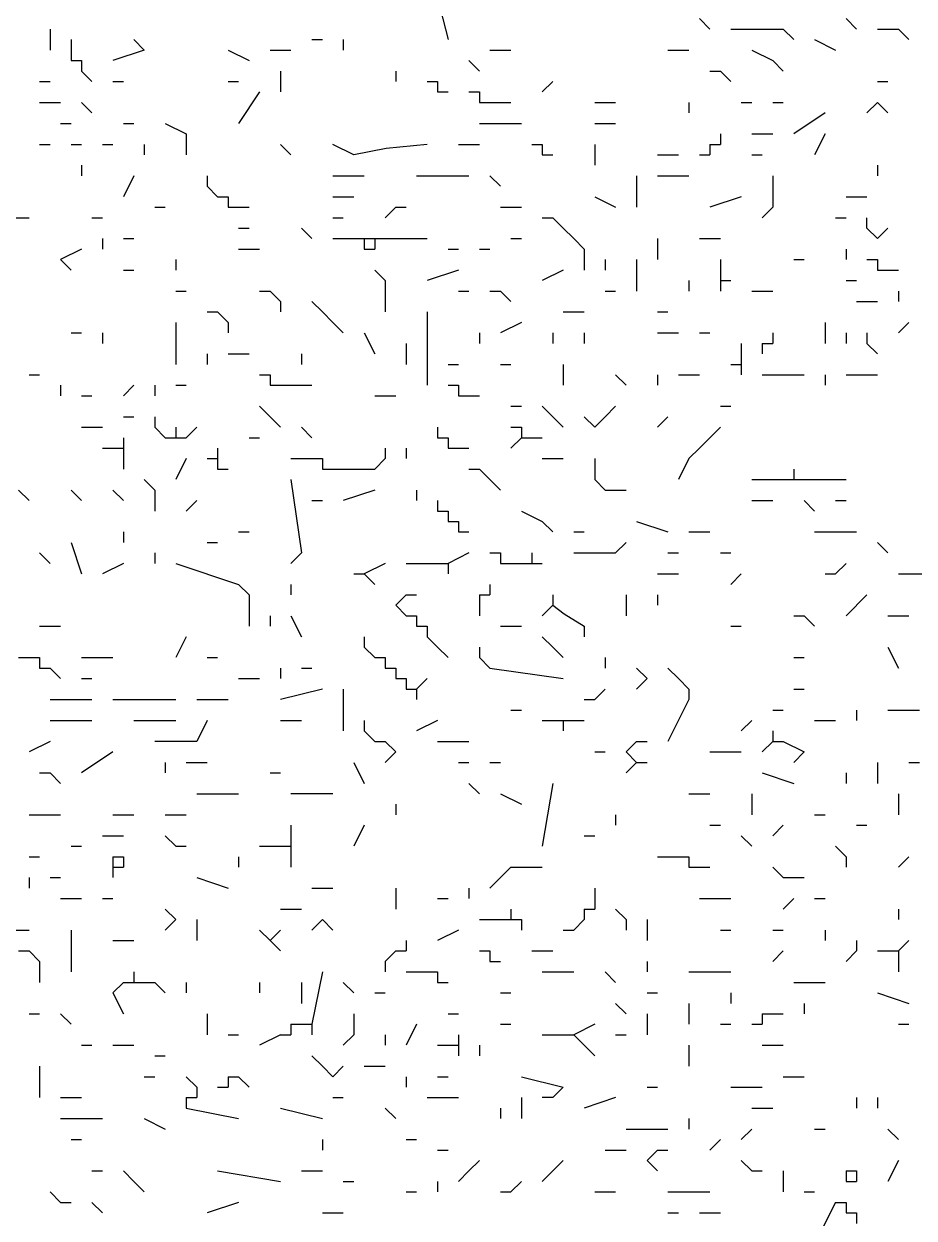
# Model space of a CAD drawing. Header units: inches. Extents: x 0 to 7.16, y 0 to 9.76.
# Drawn here: x 3.905 to 4.755, y 3.485 to 4.625 of the extents above; entities that cross this region are included whole.
import ezdxf

# ---------------------------------------------------------------- set-up
doc = ezdxf.new("R2010")
doc.units = ezdxf.units.IN
doc.header["$MEASUREMENT"] = 0

# ---------------------------------------------------------------- blocks, each defined once
blk = doc.blocks.new('drevoo')
at = {"linetype": 'Continuous'}
for points in [[(185.4502, -562.9601), (185.4602, -563.0001)], [(185.7002, -562.9801), (185.7102, -562.9901)], [(185.8402, -562.9801), (185.8502, -562.9901)], [(185.0802, -562.9901), (185.0802, -563.0101)], [(185.1002, -563.0001), (185.1002, -563.0101)], [(185.1602, -563.0001), (185.1702, -563.0101)], [(185.3302, -563.0001), (185.3402, -563.0001)], [(185.3602, -563.0001), (185.3602, -563.0101)], [(185.7302, -562.9901), (185.7802, -562.9901), (185.7902, -563.0001)], [(185.8102, -563.0001), (185.8302, -563.0101)], [(185.8702, -562.9901), (185.8902, -562.9901)], [(185.8902, -562.9901), (185.9002, -563.0001)], [(185.1002, -563.0101), (185.1002, -563.0201)], [(185.1702, -563.0101), (185.1402, -563.0201)], [(185.2502, -563.0101), (185.2702, -563.0201)], [(185.2902, -563.0101), (185.3102, -563.0101)], [(185.5002, -563.0101), (185.5202, -563.0101)], [(185.6702, -563.0101), (185.6902, -563.0101)], [(185.7502, -563.0101), (185.7702, -563.0201)], [(185.1002, -563.0201), (185.1102, -563.0201)], [(185.1102, -563.0201), (185.1102, -563.0301)], [(185.4802, -563.0201), (185.4902, -563.0301)], [(185.7702, -563.0201), (185.7802, -563.0301)], [(185.1102, -563.0301), (185.1202, -563.0401)], [(185.3002, -563.0301), (185.3002, -563.0501)], [(185.4102, -563.0301), (185.4102, -563.0401)], [(185.7102, -563.0301), (185.7202, -563.0301)], [(185.7202, -563.0301), (185.7302, -563.0401)], [(185.0702, -563.0401), (185.0802, -563.0401)], [(185.1402, -563.0401), (185.1502, -563.0401)], [(185.2502, -563.0401), (185.2602, -563.0401)], [(185.4402, -563.0401), (185.4502, -563.0401)], [(185.4502, -563.0401), (185.4502, -563.0501)], [(185.5602, -563.0401), (185.5502, -563.0501)], [(185.8702, -563.0401), (185.8802, -563.0401)], [(185.2802, -563.0501), (185.2602, -563.0801)], [(185.4502, -563.0501), (185.4602, -563.0501)], [(185.4802, -563.0501), (185.4902, -563.0501)], [(185.4902, -563.0501), (185.4902, -563.0601)], [(185.0702, -563.0601), (185.0902, -563.0601)], [(185.1102, -563.0601), (185.1202, -563.0701)], [(185.4902, -563.0601), (185.5002, -563.0601)], [(185.5002, -563.0601), (185.5202, -563.0601)], [(185.6002, -563.0601), (185.6202, -563.0601)], [(185.6902, -563.0601), (185.6902, -563.0701)], [(185.7402, -563.0601), (185.7502, -563.0601)], [(185.7702, -563.0601), (185.7802, -563.0601)], [(185.8702, -563.0601), (185.8602, -563.0701)], [(185.8702, -563.0601), (185.8802, -563.0701)], [(185.0902, -563.0801), (185.1002, -563.0801)], [(185.1502, -563.0801), (185.1602, -563.0801)], [(185.1902, -563.0801), (185.2102, -563.0901), (185.2102, -563.1101)], [(185.4902, -563.0801), (185.5302, -563.0801)], [(185.6002, -563.0801), (185.6202, -563.0801)], [(185.8202, -563.0701), (185.7902, -563.0901)], [(185.7202, -563.0901), (185.7202, -563.1001)], [(185.7502, -563.0901), (185.7702, -563.0901)], [(185.8202, -563.0901), (185.8102, -563.1101)], [(185.0702, -563.1001), (185.0802, -563.1001)], [(185.1002, -563.1001), (185.1102, -563.1001)], [(185.1302, -563.1001), (185.1402, -563.1001)], [(185.1702, -563.1001), (185.1702, -563.1101)], [(185.3002, -563.1001), (185.3102, -563.1101)], [(185.4402, -563.1001), (185.401, -563.104), (185.3702, -563.1101), (185.3502, -563.1001)], [(185.4702, -563.1001), (185.4902, -563.1001)], [(185.5402, -563.1001), (185.5502, -563.1001)], [(185.5502, -563.1001), (185.5502, -563.1101)], [(185.6002, -563.1001), (185.6002, -563.1201)], [(185.7102, -563.1001), (185.7102, -563.1101)], [(185.7102, -563.1001), (185.7202, -563.1001)], [(185.5502, -563.1101), (185.5602, -563.1101)], [(185.6602, -563.1101), (185.6802, -563.1101)], [(185.7002, -563.1101), (185.7102, -563.1101)], [(185.7502, -563.1101), (185.7602, -563.1101)], [(185.1102, -563.1201), (185.1102, -563.1301)], [(185.8702, -563.1201), (185.8702, -563.1301)], [(185.1602, -563.1301), (185.1502, -563.1501)], [(185.2302, -563.1301), (185.2302, -563.1401)], [(185.3502, -563.1301), (185.3802, -563.1301)], [(185.4302, -563.1301), (185.4802, -563.1301)], [(185.5002, -563.1301), (185.5102, -563.1401)], [(185.6402, -563.1301), (185.6402, -563.1601)], [(185.6602, -563.1301), (185.6902, -563.1301)], [(185.7702, -563.1301), (185.7702, -563.1601)], [(185.2302, -563.1401), (185.2402, -563.1501)], [(185.2402, -563.1501), (185.2502, -563.1501)], [(185.2502, -563.1501), (185.2502, -563.1601)], [(185.3502, -563.1501), (185.3702, -563.1501)], [(185.6002, -563.1501), (185.6202, -563.1601)], [(185.7402, -563.1501), (185.7102, -563.1601)], [(185.8402, -563.1501), (185.8602, -563.1501)], [(185.0402, -563.1701), (185.0602, -563.1701)], [(185.1202, -563.1701), (185.1302, -563.1701)], [(185.1802, -563.1601), (185.1902, -563.1601)], [(185.2502, -563.1601), (185.2602, -563.1601)], [(185.2602, -563.1601), (185.2702, -563.1601)], [(185.3502, -563.1701), (185.3602, -563.1701)], [(185.4102, -563.1601), (185.4002, -563.1701)], [(185.4102, -563.1601), (185.4202, -563.1601)], [(185.5102, -563.1601), (185.5302, -563.1601)], [(185.5502, -563.1701), (185.5602, -563.1701)], [(185.5602, -563.1701), (185.5702, -563.1801)], [(185.7702, -563.1601), (185.7602, -563.1701)], [(185.8302, -563.1701), (185.8402, -563.1701)], [(185.8802, -563.1801), (185.8702, -563.1901), (185.8602, -563.1801), (185.8602, -563.1701)], [(185.2602, -563.1801), (185.2702, -563.1801)], [(185.3202, -563.1801), (185.3302, -563.1901)], [(185.5702, -563.1801), (185.5802, -563.1901)], [(185.1302, -563.1901), (185.1302, -563.2001)], [(185.1502, -563.1901), (185.1602, -563.1901)], [(185.3502, -563.1901), (185.3702, -563.1901)], [(185.3702, -563.1901), (185.3802, -563.1901)], [(185.3802, -563.1901), (185.3802, -563.2001)], [(185.3802, -563.1901), (185.3902, -563.1901)], [(185.3902, -563.1901), (185.3902, -563.2001)], [(185.3902, -563.1901), (185.4002, -563.1901)], [(185.4002, -563.1901), (185.4402, -563.1901)], [(185.5202, -563.1901), (185.5302, -563.1901)], [(185.5802, -563.1901), (185.5902, -563.2001)], [(185.6602, -563.1901), (185.6602, -563.2101)], [(185.7002, -563.1901), (185.7202, -563.1901)], [(185.1102, -563.2001), (185.0902, -563.2101)], [(185.2602, -563.2001), (185.2802, -563.2001)], [(185.3802, -563.2001), (185.3902, -563.2001)], [(185.4602, -563.2001), (185.4702, -563.2001)], [(185.4902, -563.2001), (185.5002, -563.2001)], [(185.5902, -563.2001), (185.5902, -563.2201)], [(185.8402, -563.2001), (185.8402, -563.2101)], [(185.0902, -563.2101), (185.1002, -563.2201)], [(185.2002, -563.2101), (185.2002, -563.2201)], [(185.6102, -563.2101), (185.6102, -563.2201)], [(185.6402, -563.2101), (185.6402, -563.2401)], [(185.7202, -563.2101), (185.7202, -563.2201)], [(185.7902, -563.2101), (185.8002, -563.2101)], [(185.8602, -563.2101), (185.8702, -563.2101)], [(185.8702, -563.2101), (185.8702, -563.2201)], [(185.1502, -563.2201), (185.1602, -563.2201)], [(185.3902, -563.2201), (185.4002, -563.2301)], [(185.4702, -563.2201), (185.4402, -563.2301)], [(185.5702, -563.2201), (185.5502, -563.2301)], [(185.7202, -563.2201), (185.7202, -563.2301)], [(185.8702, -563.2201), (185.8802, -563.2201)], [(185.8802, -563.2201), (185.8902, -563.2201)], [(185.4002, -563.2301), (185.4002, -563.2401)], [(185.6902, -563.2301), (185.6902, -563.2401)], [(185.7202, -563.2301), (185.7202, -563.2401)], [(185.7202, -563.2301), (185.7302, -563.2301)], [(185.8402, -563.2301), (185.8502, -563.2301)], [(185.2002, -563.2401), (185.2102, -563.2401)], [(185.2802, -563.2401), (185.2902, -563.2401)], [(185.2902, -563.2401), (185.3002, -563.2501)], [(185.3002, -563.2501), (185.3002, -563.2601)], [(185.3302, -563.2501), (185.3402, -563.2601)], [(185.4002, -563.2401), (185.4002, -563.2601)], [(185.4702, -563.2401), (185.4802, -563.2401)], [(185.5002, -563.2401), (185.5102, -563.2401)], [(185.5102, -563.2401), (185.5202, -563.2501)], [(185.6102, -563.2401), (185.6202, -563.2401)], [(185.7502, -563.2401), (185.7702, -563.2401)], [(185.8502, -563.2501), (185.8702, -563.2501)], [(185.8902, -563.2401), (185.8902, -563.2501)], [(185.2302, -563.2601), (185.2402, -563.2601)], [(185.2402, -563.2601), (185.2502, -563.2701)], [(185.3402, -563.2601), (185.3502, -563.2701)], [(185.4402, -563.2601), (185.4402, -563.3301)], [(185.5702, -563.2601), (185.5902, -563.2601)], [(185.6602, -563.2601), (185.6702, -563.2601)], [(185.2002, -563.2701), (185.2002, -563.3101)], [(185.2502, -563.2701), (185.2502, -563.2801)], [(185.3502, -563.2701), (185.3602, -563.2801)], [(185.5302, -563.2701), (185.5102, -563.2801)], [(185.8202, -563.2701), (185.8202, -563.2901)], [(185.9002, -563.2701), (185.8902, -563.2801)], [(185.1002, -563.2801), (185.1102, -563.2801)], [(185.1302, -563.2801), (185.1302, -563.2901)], [(185.3802, -563.2801), (185.3902, -563.3001)], [(185.4902, -563.2801), (185.4902, -563.2901)], [(185.5602, -563.2801), (185.5602, -563.2901)], [(185.5902, -563.2801), (185.5902, -563.2901)], [(185.6602, -563.2801), (185.6802, -563.2801)], [(185.7002, -563.2801), (185.7102, -563.2801)], [(185.7702, -563.2801), (185.7702, -563.2901)], [(185.8402, -563.2801), (185.8402, -563.2901)], [(185.8602, -563.2801), (185.8602, -563.2901)], [(185.4202, -563.2901), (185.4202, -563.3101)], [(185.7402, -563.2901), (185.7402, -563.3001)], [(185.7602, -563.2901), (185.7602, -563.3001)], [(185.7602, -563.2901), (185.7702, -563.2901)], [(185.8602, -563.2901), (185.8702, -563.3001)], [(185.2302, -563.3001), (185.2302, -563.3101)], [(185.2502, -563.3001), (185.2702, -563.3001)], [(185.3202, -563.3001), (185.3202, -563.3101)], [(185.7402, -563.3001), (185.7402, -563.3101)], [(185.4602, -563.3101), (185.4702, -563.3101)], [(185.5102, -563.3101), (185.5202, -563.3101)], [(185.5702, -563.3101), (185.5702, -563.3301)], [(185.7302, -563.3101), (185.7402, -563.3101)], [(185.7402, -563.3101), (185.7402, -563.3201)], [(185.0602, -563.3201), (185.0702, -563.3201)], [(185.0902, -563.3301), (185.0902, -563.3401)], [(185.1602, -563.3301), (185.1502, -563.3401)], [(185.1802, -563.3301), (185.1802, -563.3401)], [(185.2002, -563.3301), (185.2102, -563.3301)], [(185.2802, -563.3201), (185.2902, -563.3201)], [(185.2902, -563.3201), (185.2902, -563.3301)], [(185.2902, -563.3301), (185.3002, -563.3301)], [(185.3002, -563.3301), (185.3302, -563.3301)], [(185.4602, -563.3301), (185.4702, -563.3301)], [(185.4702, -563.3301), (185.4702, -563.3401)], [(185.6202, -563.3201), (185.6302, -563.3301)], [(185.6602, -563.3201), (185.6602, -563.3301)], [(185.6802, -563.3201), (185.7002, -563.3201)], [(185.7602, -563.3201), (185.8002, -563.3201)], [(185.8202, -563.3201), (185.8202, -563.3301)], [(185.8402, -563.3201), (185.8702, -563.3201)], [(185.1102, -563.3401), (185.1202, -563.3401)], [(185.3902, -563.3401), (185.4102, -563.3401)], [(185.4702, -563.3401), (185.4802, -563.3401)], [(185.4802, -563.3401), (185.4902, -563.3401)], [(185.2802, -563.3501), (185.2902, -563.3601)], [(185.5202, -563.3501), (185.5302, -563.3501)], [(185.5502, -563.3501), (185.5602, -563.3601)], [(185.6202, -563.3501), (185.6102, -563.3601)], [(185.7202, -563.3501), (185.7302, -563.3501)], [(185.1502, -563.3601), (185.1602, -563.3601)], [(185.1802, -563.3601), (185.1802, -563.3701)], [(185.2902, -563.3601), (185.3002, -563.3701)], [(185.5602, -563.3601), (185.5702, -563.3701)], [(185.5902, -563.3601), (185.6002, -563.3701)], [(185.6102, -563.3601), (185.6002, -563.3701)], [(185.6702, -563.3601), (185.6602, -563.3701)], [(185.1102, -563.3701), (185.1302, -563.3701)], [(185.1802, -563.3701), (185.1902, -563.3801)], [(185.2002, -563.3701), (185.2002, -563.3801)], [(185.2202, -563.3701), (185.2102, -563.3801)], [(185.3202, -563.3701), (185.3302, -563.3801)], [(185.4502, -563.3701), (185.4502, -563.3801)], [(185.5202, -563.3701), (185.5302, -563.3701)], [(185.5302, -563.3701), (185.5302, -563.3801)], [(185.7202, -563.3701), (185.7102, -563.3801)], [(185.1502, -563.3801), (185.1502, -563.3901)], [(185.1902, -563.3801), (185.2002, -563.3801)], [(185.2002, -563.3801), (185.2102, -563.3801)], [(185.2702, -563.3801), (185.2802, -563.3801)], [(185.4502, -563.3801), (185.4602, -563.3801)], [(185.4602, -563.3801), (185.4602, -563.3901)], [(185.5302, -563.3801), (185.5202, -563.3901)], [(185.5302, -563.3801), (185.5402, -563.3801)], [(185.5402, -563.3801), (185.5502, -563.3801)], [(185.7102, -563.3801), (185.7002, -563.3901)], [(185.1302, -563.3901), (185.1402, -563.3901)], [(185.1402, -563.3901), (185.1502, -563.3901)], [(185.1502, -563.3901), (185.1502, -563.4001)], [(185.2402, -563.3901), (185.2402, -563.4001)], [(185.4002, -563.3901), (185.4002, -563.4001)], [(185.4202, -563.3901), (185.4202, -563.4001)], [(185.4602, -563.3901), (185.4702, -563.3901)], [(185.4702, -563.3901), (185.4802, -563.3901)], [(185.7002, -563.3901), (185.6902, -563.4001)], [(185.1502, -563.4001), (185.1502, -563.4101)], [(185.2102, -563.4001), (185.2002, -563.4201)], [(185.2302, -563.4001), (185.2402, -563.4001)], [(185.2402, -563.4001), (185.2402, -563.4101)], [(185.2402, -563.4101), (185.2502, -563.4101)], [(185.3102, -563.4001), (185.3302, -563.4001)], [(185.3302, -563.4001), (185.3402, -563.4001)], [(185.3402, -563.4001), (185.3402, -563.4101)], [(185.3402, -563.4101), (185.3502, -563.4101)], [(185.3502, -563.4101), (185.3902, -563.4101)], [(185.4002, -563.4001), (185.3902, -563.4101)], [(185.4802, -563.4101), (185.4902, -563.4101)], [(185.4902, -563.4101), (185.5002, -563.4201)], [(185.5502, -563.4001), (185.5702, -563.4001)], [(185.6002, -563.4001), (185.6002, -563.4201)], [(185.6902, -563.4001), (185.6802, -563.4201)], [(185.7902, -563.4101), (185.7902, -563.4201)], [(185.1702, -563.4201), (185.1802, -563.4301)], [(185.3102, -563.4201), (185.3202, -563.4901)], [(185.5002, -563.4201), (185.5102, -563.4301)], [(185.6002, -563.4201), (185.6102, -563.4301)], [(185.7502, -563.4201), (185.7802, -563.4201)], [(185.7802, -563.4201), (185.7902, -563.4201)], [(185.7902, -563.4201), (185.8002, -563.4201)], [(185.8002, -563.4201), (185.8402, -563.4201)], [(185.0502, -563.4301), (185.0602, -563.4401)], [(185.1002, -563.4301), (185.1102, -563.4401)], [(185.1402, -563.4301), (185.1502, -563.4401)], [(185.1802, -563.4301), (185.1802, -563.4501)], [(185.3902, -563.4301), (185.3602, -563.4401)], [(185.4302, -563.4301), (185.4302, -563.4401)], [(185.6102, -563.4301), (185.6302, -563.4301)], [(185.2202, -563.4401), (185.2102, -563.4501)], [(185.3302, -563.4401), (185.3402, -563.4401)], [(185.4502, -563.4401), (185.4502, -563.4501)], [(185.7502, -563.4401), (185.7702, -563.4401)], [(185.8002, -563.4401), (185.8102, -563.4501)], [(185.8302, -563.4401), (185.8402, -563.4401)], [(185.4502, -563.4501), (185.4602, -563.4501)], [(185.4602, -563.4501), (185.4602, -563.4601)], [(185.5302, -563.4501), (185.5502, -563.4601)], [(185.4602, -563.4601), (185.4702, -563.4601)], [(185.4702, -563.4601), (185.4702, -563.4701)], [(185.5502, -563.4601), (185.5602, -563.4701)], [(185.6402, -563.4601), (185.6702, -563.4701)], [(185.1502, -563.4701), (185.1502, -563.4801)], [(185.2602, -563.4701), (185.2702, -563.4701)], [(185.4702, -563.4701), (185.4802, -563.4701)], [(185.5802, -563.4701), (185.5902, -563.4701)], [(185.6902, -563.4701), (185.7102, -563.4701)], [(185.8102, -563.4701), (185.8502, -563.4701)], [(185.0702, -563.4901), (185.0802, -563.5001)], [(185.1002, -563.4801), (185.1102, -563.5101)], [(185.1802, -563.4901), (185.1802, -563.5001)], [(185.2302, -563.4801), (185.2402, -563.4801)], [(185.3202, -563.4901), (185.3102, -563.5001)], [(185.4802, -563.4901), (185.4602, -563.5001)], [(185.5002, -563.4901), (185.5102, -563.4901)], [(185.5102, -563.4901), (185.5102, -563.5001)], [(185.5402, -563.4901), (185.5402, -563.5001)], [(185.5802, -563.4901), (185.6202, -563.4901)], [(185.6302, -563.4801), (185.6202, -563.4901)], [(185.6702, -563.4901), (185.6802, -563.4901)], [(185.7202, -563.4901), (185.7302, -563.4901)], [(185.8702, -563.4801), (185.8802, -563.4901)], [(185.1502, -563.5001), (185.1302, -563.5101)], [(185.2002, -563.5001), (185.2602, -563.5201)], [(185.4002, -563.5001), (185.3802, -563.5101)], [(185.4202, -563.5001), (185.4502, -563.5001)], [(185.4502, -563.5001), (185.4602, -563.5001)], [(185.4602, -563.5001), (185.4602, -563.5101)], [(185.5102, -563.5001), (185.5202, -563.5001)], [(185.5202, -563.5001), (185.5302, -563.5001)], [(185.5302, -563.5001), (185.5402, -563.5001)], [(185.5402, -563.5001), (185.5502, -563.5001)], [(185.8402, -563.5001), (185.8302, -563.5101)], [(185.3702, -563.5101), (185.3802, -563.5101)], [(185.3802, -563.5101), (185.3902, -563.5201)], [(185.6602, -563.5101), (185.6802, -563.5101)], [(185.7402, -563.5101), (185.7302, -563.5201)], [(185.8202, -563.5101), (185.8302, -563.5101)], [(185.8902, -563.5101), (185.9202, -563.5101)], [(185.2602, -563.5201), (185.2702, -563.5301)], [(185.3102, -563.5201), (185.3102, -563.5301)], [(185.5002, -563.5201), (185.5002, -563.5301)], [(185.2702, -563.5301), (185.2702, -563.5601)], [(185.4202, -563.5301), (185.4102, -563.5401)], [(185.4202, -563.5301), (185.4302, -563.5301)], [(185.4902, -563.5301), (185.4902, -563.5401)], [(185.4902, -563.5301), (185.5002, -563.5301)], [(185.5602, -563.5301), (185.5602, -563.5401)], [(185.6302, -563.5301), (185.6302, -563.5501)], [(185.6602, -563.5301), (185.6602, -563.5401)], [(185.8602, -563.5301), (185.8402, -563.5501)], [(185.4102, -563.5401), (185.4202, -563.5501)], [(185.4902, -563.5401), (185.4902, -563.5501)], [(185.5602, -563.5401), (185.5502, -563.5501)], [(185.5602, -563.5401), (185.5712, -563.5481), (185.5902, -563.5601), (185.5902, -563.5701)], [(185.2902, -563.5501), (185.2902, -563.5601)], [(185.3102, -563.5501), (185.3202, -563.5701)], [(185.4202, -563.5501), (185.4302, -563.5501)], [(185.4302, -563.5501), (185.4302, -563.5601)], [(185.7902, -563.5501), (185.8002, -563.5501)], [(185.8002, -563.5501), (185.8102, -563.5601)], [(185.8802, -563.5501), (185.9002, -563.5501)], [(185.0702, -563.5601), (185.0902, -563.5601)], [(185.2102, -563.5701), (185.2002, -563.5901)], [(185.3802, -563.5701), (185.3802, -563.5801)], [(185.4302, -563.5601), (185.4402, -563.5601)], [(185.4402, -563.5601), (185.4402, -563.5701)], [(185.4402, -563.5701), (185.4502, -563.5801)], [(185.5102, -563.5601), (185.5302, -563.5601)], [(185.5502, -563.5701), (185.5602, -563.5801)], [(185.7302, -563.5601), (185.7402, -563.5601)], [(185.3802, -563.5801), (185.3902, -563.5901)], [(185.4502, -563.5801), (185.4602, -563.5901)], [(185.4902, -563.5801), (185.4902, -563.5901)], [(185.5602, -563.5801), (185.5702, -563.5901)], [(185.8802, -563.5801), (185.8902, -563.6001)], [(185.0502, -563.5901), (185.0602, -563.5901)], [(185.0602, -563.5901), (185.0702, -563.5901)], [(185.0702, -563.5901), (185.0702, -563.6001)], [(185.1102, -563.5901), (185.1402, -563.5901)], [(185.2302, -563.5901), (185.2402, -563.5901)], [(185.3902, -563.5901), (185.4002, -563.5901)], [(185.4002, -563.5901), (185.4002, -563.6001)], [(185.4902, -563.5901), (185.5002, -563.6001)], [(185.6102, -563.5901), (185.6102, -563.6001)], [(185.7902, -563.5901), (185.8002, -563.5901)], [(185.0702, -563.6001), (185.0802, -563.6001)], [(185.0802, -563.6001), (185.0902, -563.6101)], [(185.3002, -563.6001), (185.3002, -563.6101)], [(185.3202, -563.6001), (185.3302, -563.6001)], [(185.4002, -563.6001), (185.4102, -563.6001)], [(185.4102, -563.6001), (185.4102, -563.6101)], [(185.5002, -563.6001), (185.5702, -563.6101)], [(185.6402, -563.6001), (185.6502, -563.6101)], [(185.6702, -563.6001), (185.6802, -563.6101)], [(185.1102, -563.6101), (185.1202, -563.6101)], [(185.2602, -563.6101), (185.2802, -563.6101)], [(185.4102, -563.6101), (185.4202, -563.6101)], [(185.4202, -563.6101), (185.4202, -563.6201)], [(185.4402, -563.6101), (185.4302, -563.6201)], [(185.6502, -563.6101), (185.6402, -563.6201)], [(185.6802, -563.6101), (185.6902, -563.6201)], [(185.3402, -563.6201), (185.3002, -563.6301)], [(185.3602, -563.6201), (185.3602, -563.6601)], [(185.4202, -563.6201), (185.4302, -563.6201)], [(185.4302, -563.6201), (185.4302, -563.6301)], [(185.6102, -563.6201), (185.6002, -563.6301)], [(185.6902, -563.6201), (185.6902, -563.6301)], [(185.7902, -563.6201), (185.8002, -563.6201)], [(185.0802, -563.6301), (185.1202, -563.6301)], [(185.1402, -563.6301), (185.2002, -563.6301)], [(185.2202, -563.6301), (185.2502, -563.6301)], [(185.5902, -563.6301), (185.6002, -563.6301)], [(185.6902, -563.6301), (185.6702, -563.6701)], [(185.0802, -563.6501), (185.1202, -563.6501)], [(185.1602, -563.6501), (185.2002, -563.6501)], [(185.2302, -563.6501), (185.2202, -563.6701), (185.1802, -563.6701)], [(185.3002, -563.6501), (185.3202, -563.6501)], [(185.3802, -563.6501), (185.3802, -563.6601)], [(185.4502, -563.6501), (185.4302, -563.6601)], [(185.5202, -563.6401), (185.5302, -563.6401)], [(185.5502, -563.6501), (185.5602, -563.6501)], [(185.5602, -563.6501), (185.5702, -563.6501)], [(185.5702, -563.6501), (185.5702, -563.6601)], [(185.5702, -563.6501), (185.5802, -563.6501)], [(185.5802, -563.6501), (185.5902, -563.6501)], [(185.7502, -563.6501), (185.7402, -563.6601)], [(185.7702, -563.6401), (185.7802, -563.6401)], [(185.8102, -563.6501), (185.8302, -563.6501)], [(185.8502, -563.6401), (185.8502, -563.6501)], [(185.8802, -563.6401), (185.9102, -563.6401)], [(185.3802, -563.6601), (185.3902, -563.6701)], [(185.7702, -563.6601), (185.7702, -563.6701)], [(185.0802, -563.6701), (185.0602, -563.6801)], [(185.3902, -563.6701), (185.4002, -563.6701)], [(185.4002, -563.6701), (185.4102, -563.6801)], [(185.4502, -563.6701), (185.4802, -563.6701)], [(185.6402, -563.6701), (185.6302, -563.6801)], [(185.6402, -563.6701), (185.6502, -563.6701)], [(185.7702, -563.6701), (185.7602, -563.6801)], [(185.7702, -563.6701), (185.7802, -563.6701)], [(185.7802, -563.6701), (185.8002, -563.6801), (185.7902, -563.6901)], [(185.1402, -563.6801), (185.1102, -563.7001)], [(185.4102, -563.6801), (185.4002, -563.6901)], [(185.6002, -563.6801), (185.6102, -563.6801)], [(185.6302, -563.6801), (185.6402, -563.6901)], [(185.7102, -563.6801), (185.7402, -563.6801)], [(185.1902, -563.6901), (185.1902, -563.7001)], [(185.2102, -563.6901), (185.2302, -563.6901)], [(185.3702, -563.6901), (185.3802, -563.7101)], [(185.4702, -563.6901), (185.4802, -563.6901)], [(185.5002, -563.6901), (185.5102, -563.6901)], [(185.6402, -563.6901), (185.6302, -563.7001)], [(185.6402, -563.6901), (185.6502, -563.6901)], [(185.8702, -563.6901), (185.8702, -563.7101)], [(185.9002, -563.6901), (185.9102, -563.6901)], [(185.0702, -563.7001), (185.0802, -563.7001)], [(185.0802, -563.7001), (185.0902, -563.7101)], [(185.2902, -563.7001), (185.3002, -563.7001)], [(185.7602, -563.7001), (185.7902, -563.7101)], [(185.8402, -563.7001), (185.8402, -563.7101)], [(185.4802, -563.7101), (185.4902, -563.7201)], [(185.5602, -563.7101), (185.5502, -563.7701)], [(185.2202, -563.7201), (185.2602, -563.7201)], [(185.3502, -563.7201), (185.3102, -563.7201)], [(185.5102, -563.7201), (185.5302, -563.7301)], [(185.6902, -563.7201), (185.7102, -563.7201)], [(185.7502, -563.7201), (185.7502, -563.7401)], [(185.8902, -563.7201), (185.8902, -563.7401)], [(185.0602, -563.7401), (185.0902, -563.7401)], [(185.1402, -563.7401), (185.1602, -563.7401)], [(185.1902, -563.7401), (185.2102, -563.7401)], [(185.4102, -563.7301), (185.4102, -563.7401)], [(185.6202, -563.7401), (185.6202, -563.7501)], [(185.8102, -563.7401), (185.8202, -563.7401)], [(185.3102, -563.7501), (185.3102, -563.7601)], [(185.3802, -563.7501), (185.3702, -563.7701)], [(185.7102, -563.7501), (185.7202, -563.7501)], [(185.7802, -563.7501), (185.7702, -563.7601)], [(185.8502, -563.7501), (185.8602, -563.7501)], [(185.1302, -563.7601), (185.1502, -563.7601)], [(185.1902, -563.7601), (185.2002, -563.7701)], [(185.3102, -563.7601), (185.3102, -563.7701)], [(185.5902, -563.7601), (185.6002, -563.7601)], [(185.7402, -563.7601), (185.7502, -563.7701)], [(185.1002, -563.7701), (185.1102, -563.7701)], [(185.2002, -563.7701), (185.2102, -563.7701)], [(185.2802, -563.7701), (185.3002, -563.7701)], [(185.3002, -563.7701), (185.3102, -563.7701)], [(185.3102, -563.7701), (185.3102, -563.7801)], [(185.8302, -563.7701), (185.8402, -563.7801)], [(185.0602, -563.7801), (185.0702, -563.7801)], [(185.1402, -563.7801), (185.1402, -563.7901)], [(185.1402, -563.7801), (185.1502, -563.7801)], [(185.1502, -563.7801), (185.1502, -563.7901)], [(185.2602, -563.7801), (185.2602, -563.7901)], [(185.3102, -563.7801), (185.3102, -563.7901)], [(185.6602, -563.7801), (185.6802, -563.7801)], [(185.6802, -563.7801), (185.6902, -563.7801)], [(185.6902, -563.7801), (185.6902, -563.7901)], [(185.8402, -563.7801), (185.8402, -563.7901)], [(185.9002, -563.7801), (185.8902, -563.7901)], [(185.1402, -563.7901), (185.1402, -563.8001)], [(185.1402, -563.7901), (185.1502, -563.7901)], [(185.5202, -563.7901), (185.5102, -563.8001)], [(185.5202, -563.7901), (185.5502, -563.7901)], [(185.6902, -563.7901), (185.7002, -563.7901)], [(185.7002, -563.7901), (185.7102, -563.7901)], [(185.7702, -563.7901), (185.7802, -563.8001)], [(185.0602, -563.8001), (185.0602, -563.8101)], [(185.0802, -563.8001), (185.0902, -563.8001)], [(185.2202, -563.8001), (185.2502, -563.8101)], [(185.5102, -563.8001), (185.5002, -563.8101)], [(185.7802, -563.8001), (185.8002, -563.8001)], [(185.0902, -563.8201), (185.1102, -563.8201)], [(185.1302, -563.8201), (185.1402, -563.8201)], [(185.3302, -563.8101), (185.3502, -563.8101)], [(185.4102, -563.8101), (185.4102, -563.8301)], [(185.4502, -563.8201), (185.4602, -563.8201)], [(185.4802, -563.8101), (185.4802, -563.8201)], [(185.6002, -563.8101), (185.6002, -563.8201)], [(185.6002, -563.8201), (185.6002, -563.8301)], [(185.7002, -563.8201), (185.7302, -563.8201)], [(185.7902, -563.8201), (185.7802, -563.8301)], [(185.8102, -563.8201), (185.8202, -563.8201)], [(185.1902, -563.8301), (185.2002, -563.8401)], [(185.3002, -563.8301), (185.3202, -563.8301)], [(185.5202, -563.8301), (185.5202, -563.8401)], [(185.5902, -563.8301), (185.5902, -563.8401)], [(185.5902, -563.8301), (185.6002, -563.8301)], [(185.6202, -563.8301), (185.6302, -563.8401)], [(185.8902, -563.8301), (185.8902, -563.8401)], [(185.2002, -563.8401), (185.1902, -563.8501)], [(185.2202, -563.8401), (185.2202, -563.8601)], [(185.3402, -563.8401), (185.3302, -563.8501)], [(185.3402, -563.8401), (185.3502, -563.8501)], [(185.4902, -563.8401), (185.5102, -563.8401)], [(185.5102, -563.8401), (185.5202, -563.8401)], [(185.5202, -563.8401), (185.5302, -563.8401)], [(185.5302, -563.8401), (185.5302, -563.8501)], [(185.5902, -563.8401), (185.5802, -563.8501)], [(185.6302, -563.8401), (185.6302, -563.8501)], [(185.6502, -563.8401), (185.6502, -563.8601)], [(185.0402, -563.8501), (185.0602, -563.8501)], [(185.1002, -563.8501), (185.1002, -563.8901)], [(185.2802, -563.8501), (185.2902, -563.8601)], [(185.3002, -563.8501), (185.2902, -563.8601)], [(185.4702, -563.8501), (185.4502, -563.8601)], [(185.5702, -563.8501), (185.5802, -563.8501)], [(185.7202, -563.8501), (185.7302, -563.8501)], [(185.7702, -563.8501), (185.7802, -563.8501)], [(185.8202, -563.8501), (185.8202, -563.8601)], [(185.1402, -563.8601), (185.1602, -563.8601)], [(185.2902, -563.8601), (185.3002, -563.8701)], [(185.4202, -563.8601), (185.4202, -563.8701)], [(185.8502, -563.8601), (185.8502, -563.8701)], [(185.9002, -563.8601), (185.8902, -563.8701)], [(185.0502, -563.8701), (185.0602, -563.8701)], [(185.0602, -563.8701), (185.0702, -563.8801)], [(185.4102, -563.8701), (185.4002, -563.8801)], [(185.4102, -563.8701), (185.4202, -563.8701)], [(185.4902, -563.8701), (185.5002, -563.8701)], [(185.5002, -563.8701), (185.5002, -563.8801)], [(185.5402, -563.8701), (185.5602, -563.8701)], [(185.7802, -563.8701), (185.7702, -563.8801)], [(185.8502, -563.8701), (185.8402, -563.8801)], [(185.8702, -563.8701), (185.8802, -563.8701)], [(185.8802, -563.8701), (185.8902, -563.8701)], [(185.8902, -563.8701), (185.8902, -563.8801)], [(185.0702, -563.8801), (185.0702, -563.9001)], [(185.4002, -563.8801), (185.4002, -563.8901)], [(185.5002, -563.8801), (185.5102, -563.8801)], [(185.6502, -563.8801), (185.6502, -563.8901)], [(185.8902, -563.8801), (185.8902, -563.8901)], [(185.1502, -563.9001), (185.1402, -563.9101)], [(185.1502, -563.9001), (185.1602, -563.9001)], [(185.1602, -563.8901), (185.1602, -563.9001)], [(185.1602, -563.9001), (185.1702, -563.9001)], [(185.1702, -563.9001), (185.1802, -563.9001)], [(185.1802, -563.9001), (185.1902, -563.9101)], [(185.2102, -563.9001), (185.2102, -563.9101)], [(185.2802, -563.9001), (185.2802, -563.9101)], [(185.3202, -563.9001), (185.3202, -563.9201)], [(185.3402, -563.8901), (185.3302, -563.9401)], [(185.3602, -563.9001), (185.3702, -563.9101)], [(185.4202, -563.8901), (185.4402, -563.8901)], [(185.4402, -563.8901), (185.4502, -563.8901)], [(185.4502, -563.8901), (185.4502, -563.9001)], [(185.4502, -563.9001), (185.4602, -563.9001)], [(185.5502, -563.8901), (185.5802, -563.8901)], [(185.6102, -563.8901), (185.6202, -563.9001)], [(185.6902, -563.8901), (185.7302, -563.8901)], [(185.7902, -563.9001), (185.8202, -563.9001)], [(185.1402, -563.9101), (185.1502, -563.9301)], [(185.3902, -563.9101), (185.4002, -563.9101)], [(185.5102, -563.9101), (185.5202, -563.9101)], [(185.6502, -563.9101), (185.6602, -563.9101)], [(185.7302, -563.9101), (185.7302, -563.9201)], [(185.8702, -563.9101), (185.9002, -563.9201)], [(185.6202, -563.9201), (185.6302, -563.9301)], [(185.6902, -563.9201), (185.6902, -563.9401)], [(185.8002, -563.9201), (185.8002, -563.9301)], [(185.0602, -563.9301), (185.0702, -563.9301)], [(185.0902, -563.9301), (185.1002, -563.9401)], [(185.2302, -563.9301), (185.2302, -563.9501)], [(185.3702, -563.9301), (185.3702, -563.9501)], [(185.4602, -563.9301), (185.4702, -563.9301)], [(185.6502, -563.9301), (185.6502, -563.9501)], [(185.7602, -563.9301), (185.7602, -563.9401)], [(185.7602, -563.9301), (185.7702, -563.9301)], [(185.7702, -563.9301), (185.7802, -563.9301)], [(185.3102, -563.9401), (185.3102, -563.9501)], [(185.3102, -563.9401), (185.3202, -563.9401)], [(185.3202, -563.9401), (185.3302, -563.9401)], [(185.3302, -563.9401), (185.3302, -563.9501)], [(185.4302, -563.9401), (185.4202, -563.9601)], [(185.5102, -563.9401), (185.5202, -563.9401)], [(185.6002, -563.9401), (185.5802, -563.9501)], [(185.7202, -563.9401), (185.7302, -563.9401)], [(185.7502, -563.9401), (185.7602, -563.9401)], [(185.8902, -563.9401), (185.9002, -563.9401)], [(185.2502, -563.9501), (185.2602, -563.9501)], [(185.3002, -563.9501), (185.2802, -563.9601)], [(185.3002, -563.9501), (185.3102, -563.9501)], [(185.3702, -563.9501), (185.3602, -563.9601)], [(185.4002, -563.9501), (185.4002, -563.9601)], [(185.4702, -563.9501), (185.4702, -563.9601)], [(185.5502, -563.9501), (185.5802, -563.9501)], [(185.5802, -563.9501), (185.5902, -563.9601)], [(185.6202, -563.9501), (185.6302, -563.9501)], [(185.1102, -563.9601), (185.1202, -563.9601)], [(185.1402, -563.9601), (185.1602, -563.9601)], [(185.4502, -563.9601), (185.4602, -563.9601)], [(185.4602, -563.9601), (185.4702, -563.9601)], [(185.4702, -563.9601), (185.4702, -563.9701)], [(185.4902, -563.9601), (185.4902, -563.9701)], [(185.5902, -563.9601), (185.6002, -563.9701)], [(185.6902, -563.9601), (185.6902, -563.9801)], [(185.7602, -563.9601), (185.7802, -563.9601)], [(185.0702, -563.9801), (185.0702, -564.0101)], [(185.1802, -563.9701), (185.1902, -563.9701)], [(185.3302, -563.9701), (185.3402, -563.9801)], [(185.3602, -563.9801), (185.3502, -563.9901), (185.3402, -563.9801)], [(185.3802, -563.9801), (185.4002, -563.9801)], [(185.1702, -563.9901), (185.1802, -563.9901)], [(185.2102, -563.9901), (185.2202, -564.0001)], [(185.2502, -563.9901), (185.2502, -564.0001)], [(185.2502, -563.9901), (185.2602, -563.9901)], [(185.2602, -563.9901), (185.2702, -564.0001)], [(185.4202, -563.9901), (185.4202, -564.0001)], [(185.4502, -563.9901), (185.4602, -563.9901)], [(185.5302, -563.9901), (185.5702, -564.0001), (185.5602, -564.0101), (185.5502, -564.0101)], [(185.7802, -563.9901), (185.8002, -563.9901)], [(185.2202, -564.0001), (185.2202, -564.0101)], [(185.2402, -564.0001), (185.2502, -564.0001)], [(185.6502, -564.0001), (185.6602, -564.0001)], [(185.7302, -564.0001), (185.7602, -564.0001)], [(185.0902, -564.0101), (185.1102, -564.0101)], [(185.2102, -564.0101), (185.2102, -564.0201)], [(185.2102, -564.0101), (185.2202, -564.0101)], [(185.3502, -564.0101), (185.3602, -564.0101)], [(185.4402, -564.0101), (185.4702, -564.0101)], [(185.5302, -564.0101), (185.5302, -564.0301)], [(185.6202, -564.0101), (185.5902, -564.0201)], [(185.8502, -564.0101), (185.8502, -564.0201)], [(185.8702, -564.0101), (185.8702, -564.0201)], [(185.2102, -564.0201), (185.2602, -564.0301)], [(185.3002, -564.0201), (185.3402, -564.0301)], [(185.4002, -564.0201), (185.4102, -564.0301)], [(185.5102, -564.0201), (185.5102, -564.0301)], [(185.7502, -564.0201), (185.7702, -564.0201)], [(185.0902, -564.0301), (185.1302, -564.0301)], [(185.1702, -564.0301), (185.1902, -564.0401)], [(185.6902, -564.0301), (185.6902, -564.0401)], [(185.6302, -564.0401), (185.6702, -564.0401)], [(185.7502, -564.0401), (185.7402, -564.0501)], [(185.8102, -564.0401), (185.8202, -564.0401)], [(185.8802, -564.0401), (185.8902, -564.0501)], [(185.1002, -564.0501), (185.1102, -564.0501)], [(185.3402, -564.0501), (185.3402, -564.0601)], [(185.4202, -564.0501), (185.4302, -564.0501)], [(185.4502, -564.0601), (185.4602, -564.0601)], [(185.6102, -564.0601), (185.6302, -564.0601)], [(185.6602, -564.0601), (185.6502, -564.0701)], [(185.6602, -564.0601), (185.6702, -564.0601)], [(185.7202, -564.0501), (185.7102, -564.0601)], [(185.4902, -564.0701), (185.4802, -564.0801)], [(185.5702, -564.0701), (185.5602, -564.0801)], [(185.6502, -564.0701), (185.6602, -564.0801)], [(185.7402, -564.0701), (185.7502, -564.0801)], [(185.8902, -564.0701), (185.8802, -564.0901)], [(185.1202, -564.0801), (185.1302, -564.0801)], [(185.1502, -564.0801), (185.1602, -564.0901)], [(185.2402, -564.0801), (185.3002, -564.0901)], [(185.3202, -564.0801), (185.3402, -564.0801)], [(185.4802, -564.0801), (185.4702, -564.0901)], [(185.5602, -564.0801), (185.5502, -564.0901)], [(185.7502, -564.0801), (185.7602, -564.0801)], [(185.7802, -564.0801), (185.7802, -564.1001)], [(185.8402, -564.0801), (185.8402, -564.0901)], [(185.8402, -564.0801), (185.8502, -564.0801)], [(185.8502, -564.0801), (185.8502, -564.0901)], [(185.1602, -564.0901), (185.1702, -564.1001)], [(185.3602, -564.0901), (185.3702, -564.0901)], [(185.4502, -564.0901), (185.4502, -564.1001)], [(185.5302, -564.0901), (185.5202, -564.1001)], [(185.8402, -564.0901), (185.8502, -564.0901)], [(185.0802, -564.1001), (185.0902, -564.1101)], [(185.4202, -564.1001), (185.4302, -564.1001)], [(185.5102, -564.1001), (185.5202, -564.1001)], [(185.6002, -564.1001), (185.6202, -564.1001)], [(185.6702, -564.1001), (185.7102, -564.1001)], [(185.8002, -564.1001), (185.8102, -564.1001)], [(185.0902, -564.1101), (185.1002, -564.1101)], [(185.1202, -564.1101), (185.1302, -564.1201)], [(185.2602, -564.1101), (185.2302, -564.1201)], [(185.8302, -564.1101), (185.8102, -564.1501)], [(185.8302, -564.1101), (185.8402, -564.1101)], [(185.8402, -564.1101), (185.8402, -564.1201)], [(185.3402, -564.1201), (185.3602, -564.1201)], [(185.6702, -564.1201), (185.6802, -564.1201)], [(185.7002, -564.1201), (185.7202, -564.1201)], [(185.8402, -564.1201), (185.8502, -564.1201)], [(185.8502, -564.1201), (185.8502, -564.1301)]]:
    blk.add_lwpolyline(points, dxfattribs=at)
blk = doc.blocks.new('A$C347C32FF')
at = {"color": 1, "linetype": 'Continuous'}
blk.add_blockref('drevoo', (-181.1502, 567.6101), dxfattribs=at)

msp = doc.modelspace()

# ---------------------------------------------------------------- block references
msp.add_blockref('A$C347C32FF', (0, 0))

doc.saveas('drawing.dxf')
